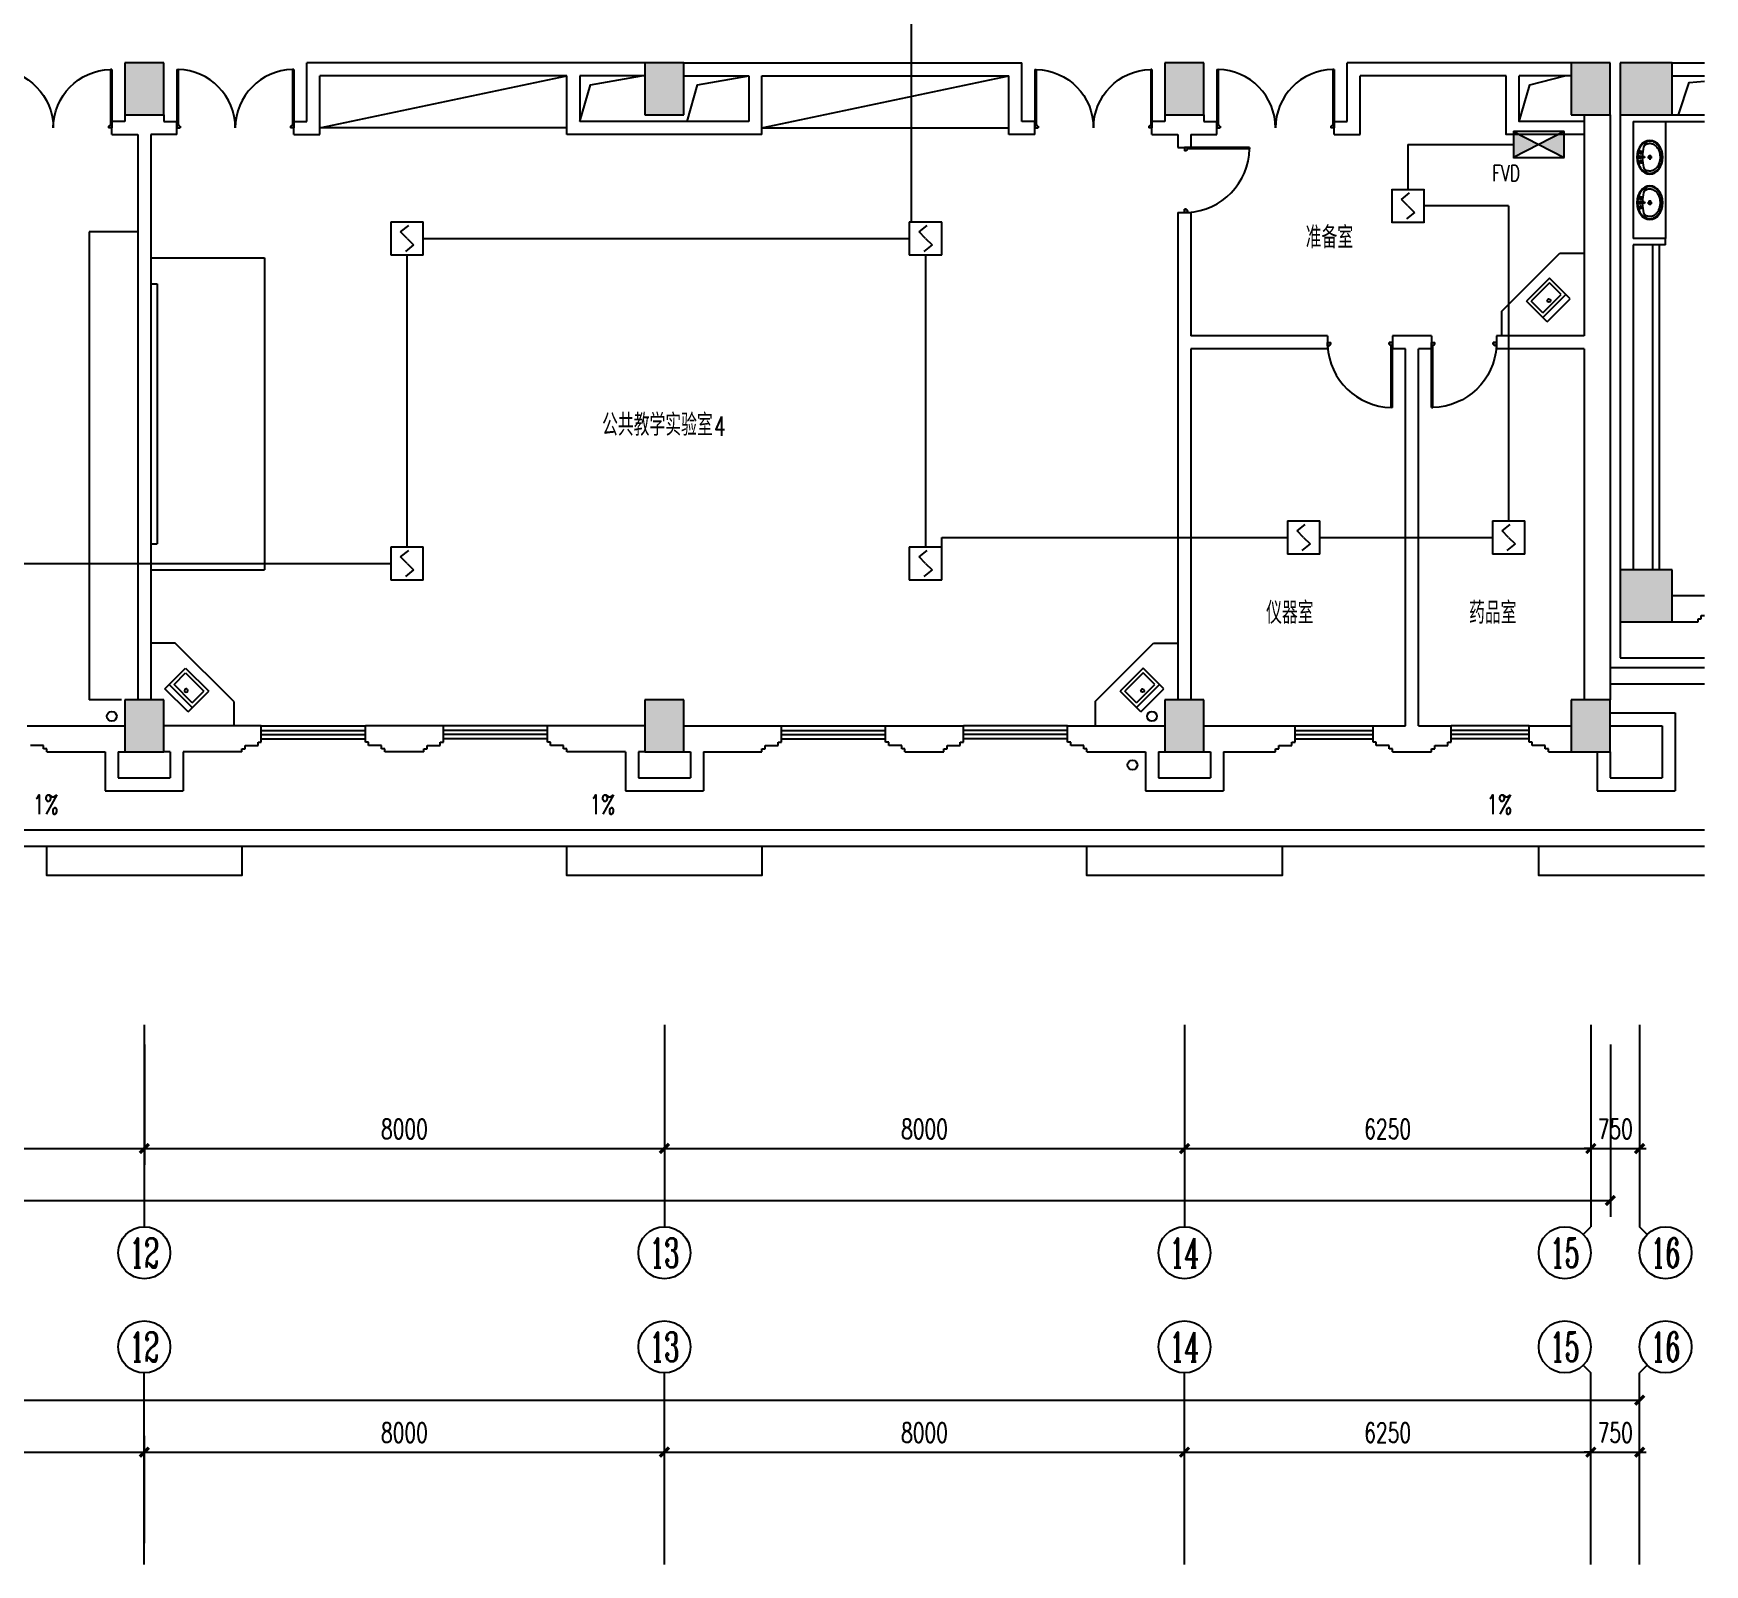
# Model space of a CAD drawing. Extents: x 190999 to 918899, y -200814 to 215286.
# Drawn here: x 259106 to 284812, y -57534 to -33978 of the extents above; entities that cross this region are included whole.
import ezdxf
from ezdxf.enums import TextEntityAlignment as Align

# ---------------------------------------------------------------- set-up
doc = ezdxf.new("R2010")
doc.units = 0
doc.header["$LTSCALE"] = 1000
doc.header["$MEASUREMENT"] = 0
doc.layers.get('Defpoints').update_dxf_attribs({"color": 1})
for name, color, linetype in [('00-EQUIP', 3, 'Continuous'), ('00-WIRE-4', 6, 'Continuous'), ('A-卫生间', 250, 'Continuous'), ('A-墙线', 2, 'Continuous'), ('A-外包装修', 250, 'Continuous'), ('A-外窗', 145, 'Continuous'), ('A-家具', 250, 'Continuous'), ('A-门', 167, 'Continuous'), ('AXIS', 3, 'Continuous'), ('AXIS_TEXT', 7, 'Continuous'), ('COLUMN', 2, 'Continuous'), ('PUB_HATCH', 250, 'Continuous'), ('PUB_TEXT', 7, 'Continuous'), ('屋面排水', 4, 'Continuous'), ('房间名称', 7, 'Continuous'), ('暖通-风-说明', 3, 'Continuous'), ('洞口线', 165, 'Continuous'), ('雨水管', 151, 'Continuous'), ('雨水管口', 6, 'Continuous')]:
    doc.layers.add(name, color=color, linetype=linetype)
doc.styles.add('_TCH_AXIS', font='COMPLEX', dxfattribs={"bigfont": 'GBCBIG'})
doc.styles.add('_TCH_DIM', font='SIMPLEX', dxfattribs={"bigfont": 'GBCBIG'})
doc.styles.add('COMPLEX', font='COMPLEX')
doc.styles.add('DIM_FONT', font='SIMPLEX', dxfattribs={"width": 0.7, "bigfont": 'GBCBIG'})
doc.styles.add('HZ-ZGBZ', font='romanc.shx', dxfattribs={"width": 0.65})
doc.styles.get("Standard").update_dxf_attribs({"font": 'simhei.ttf'})
doc.styles.add('zz-1', font='arial.ttf', dxfattribs={"width": 0.8})
doc.dimstyles.new('DIMN', dxfattribs={"dimtxt": 300, "dimasz": 100, "dimexe": 250, "dimexo": 300, "dimgap": 150, "dimtad": 1, "dimdec": 0, "dimzin": 0, "dimdsep": 46, "dimtxsty": 'DIM_FONT', "dimblk": 'ARCHTICK', "dimcen": 0.09, "dimclrt": 7, "dimazin": 2, "dimtfac": 1, "dimtdec": 0, "dimtix": 1, "dimtmove": 2, "dimatfit": 3, "dimfxl": 0, "dimtolj": 1, "dimtzin": 0, "dimarcsym": 0})

# ---------------------------------------------------------------- blocks, each defined once
blk = doc.blocks.new('m1800')
at = {"layer": 'A-墙线'}
for p, q in [((-900, -100), (-900, 100)), ((900, -100), (900, 100))]:
    blk.add_line(p, q, dxfattribs=at)
at = {"layer": 'A-门'}
for p, q in [((-900, 900), (-900, 0)), ((-900, 900), (-880, 900)), ((-880, 900), (-880, 50)), ((880, 900), (880, 50)), ((900, 900), (880, 900)), ((900, 900), (900, 0)), ((-900, 50), (-870, 50)), ((-900, 0), (-850, 0)), ((-870, 50), (-870, 30)), ((-870, 30), (-850, 30)), ((-850, 30), (-850, 0)), ((850, 30), (850, 0)), ((870, 30), (850, 30)), ((900, 0), (850, 0)), ((870, 50), (870, 30)), ((900, 50), (870, 50))]:
    blk.add_line(p, q, dxfattribs=at)
for centre, start, end in [((-900, 0), 0, 88.7267), ((900, 0), 91.2733, 180)]:
    blk.add_arc(centre, 900, start, end, dxfattribs=at)
blk = doc.blocks.new('m1000')
at = {"layer": 'A-墙线'}
for p, q in [((0, 0), (0, 200)), ((1000, 0), (1000, 200))]:
    blk.add_line(p, q, dxfattribs=at)
at = {"layer": 'A-门'}
for p, q in [((0, 1100), (0, 100)), ((0, 1100), (20, 1100)), ((20, 1100), (20, 150)), ((0, 150), (30, 150)), ((0, 100), (50, 100)), ((30, 150), (30, 130)), ((30, 130), (50, 130)), ((50, 130), (50, 100)), ((950, 130), (950, 100)), ((970, 130), (950, 130)), ((1000, 100), (950, 100)), ((970, 150), (970, 130)), ((1000, 150), (970, 150)), ((1000, 150), (1000, 100))]:
    blk.add_line(p, q, dxfattribs=at)
blk.add_arc((0, 100), 1000, 2.866, 88.854, dxfattribs=at)
blk = doc.blocks.new('手盆')
at = {"layer": 'A-卫生间'}
for p, q in [((113, 12), (46, 16)), ((160, 0), (235, 0)), ((198, -37), (198, 38)), ((113, -11), (46, -16))]:
    blk.add_line(p, q, dxfattribs=at)
for centre, major_axis, ratio, start_param, end_param in [((198, 0), (0, 259), 0.763797, 3.141593, 9.424778), ((194, 0), (0, 259), 0.413212, 0.351725, 1.519021), ((106, 0), (0, 13.9), 0.9, 3.760941, 5.663837), ((194, 0), (0, 259), 0.413212, 1.620217, 2.789865)]:
    blk.add_ellipse(centre, major_axis=major_axis, ratio=ratio, start_param=start_param, end_param=end_param, dxfattribs=at)
for centre, major_axis in [((46, 0), (0, 15.8)), ((56, 71), (0, 20.6)), ((56, 71), (0, 15.6)), ((198, 0), (0, 23.4)), ((56, -71), (0, 20.6)), ((56, -71), (0, 15.6))]:
    blk.add_ellipse(centre, major_axis=major_axis, ratio=0.9, dxfattribs=at)
for points, knots in [([(198, -249), (204, -249), (211, -249), (228, -246), (239, -243), (260, -236), (270, -231), (290, -218), (299, -211), (317, -194), (325, -185), (340, -164), (347, -153), (360, -129), (365, -116), (374, -90), (378, -76), (383, -48), (385, -34), (387, -5), (387, 9), (385, 38), (383, 52), (377, 80), (373, 94), (364, 120), (358, 133), (345, 156), (338, 167), (323, 187), (314, 197), (296, 213), (287, 220), (267, 232), (257, 237), (236, 244), (225, 247), (204, 249), (193, 249), (171, 247), (161, 245), (140, 237), (129, 232), (110, 221), (100, 213), (82, 197), (74, 188), (58, 168), (51, 157), (38, 133), (32, 121), (23, 95), (19, 81), (13, 53), (11, 39), (9, 10), (9, -4), (10, -33), (12, -47), (18, -75), (21, -89), (30, -115), (36, -128), (48, -152), (55, -163), (70, -184), (78, -193), (96, -210), (105, -218), (125, -230), (135, -235), (156, -243), (167, -246), (184, -249), (191, -249), (198, -249)], [0, 0, 0, 0, 0.105369, 0.105369, 0.278747, 0.278747, 0.452125, 0.452125, 0.625504, 0.625504, 0.798882, 0.798882, 0.97226, 0.97226, 1.145639, 1.145639, 1.319017, 1.319017, 1.492395, 1.492395, 1.665774, 1.665774, 1.839152, 1.839152, 2.01253, 2.01253, 2.185909, 2.185909, 2.359287, 2.359287, 2.532665, 2.532665, 2.706044, 2.706044, 2.879422, 2.879422, 3.0528, 3.0528, 3.226179, 3.226179, 3.399557, 3.399557, 3.572935, 3.572935, 3.746313, 3.746313, 3.919692, 3.919692, 4.09307, 4.09307, 4.266448, 4.266448, 4.439827, 4.439827, 4.613205, 4.613205, 4.786583, 4.786583, 4.959962, 4.959962, 5.13334, 5.13334, 5.306718, 5.306718, 5.480097, 5.480097, 5.653475, 5.653475, 5.826853, 5.826853, 6.000232, 6.000232, 6.17361, 6.17361, 6.283185, 6.283185, 6.283185, 6.283185]), ([(119, -185), (121, -187), (123, -188), (130, -193), (135, -196), (146, -202), (152, -205), (163, -209), (169, -210), (180, -213), (186, -214), (194, -214), (196, -214), (198, -214), (204, -214), (209, -214), (222, -212), (229, -210), (241, -206), (245, -204), (254, -200), (259, -197), (269, -191), (275, -187), (286, -178), (291, -173), (300, -162), (304, -158), (314, -145), (319, -137), (327, -123), (329, -118), (334, -107), (336, -101), (341, -89), (343, -83), (346, -71), (348, -64), (351, -49), (352, -40), (354, -22), (355, -13), (355, 5), (355, 14), (354, 32), (352, 41), (349, 58), (348, 66), (343, 81), (341, 89), (335, 104), (332, 111), (326, 125), (322, 132), (314, 144), (310, 150), (301, 162), (296, 167), (287, 177), (281, 181), (272, 189), (267, 192), (256, 199), (250, 202), (238, 207), (233, 209), (223, 211), (217, 212), (205, 214), (198, 214), (186, 213), (181, 213), (171, 211), (166, 210), (151, 205), (141, 200), (128, 191), (123, 188), (119, 185)], [5.740897, 5.740897, 5.740897, 5.740897, 5.780874, 5.780874, 5.896829, 5.896829, 6.012784, 6.012784, 6.128739, 6.128739, 6.240697, 6.240697, 6.283185, 6.283185, 6.283185, 6.399826, 6.399826, 6.5409, 6.5409, 6.634, 6.634, 6.7271, 6.7271, 6.852188, 6.852188, 6.977276, 6.977276, 7.077377, 7.077377, 7.229977, 7.229977, 7.317389, 7.317389, 7.404801, 7.404801, 7.497094, 7.497094, 7.589386, 7.589386, 7.712334, 7.712334, 7.835281, 7.835281, 7.958228, 7.958228, 8.081175, 8.081175, 8.194983, 8.194983, 8.30879, 8.30879, 8.422598, 8.422598, 8.537599, 8.537599, 8.6526, 8.6526, 8.767602, 8.767602, 8.884432, 8.884432, 8.982435, 8.982435, 9.119467, 9.119467, 9.224191, 9.224191, 9.328914, 9.328914, 9.470087, 9.470087, 9.571187, 9.571187, 9.672288, 9.672288, 9.874489, 9.874489, 9.967059, 9.967059, 9.967059, 9.967059])]:
    blk.add_open_spline(points, degree=3, knots=knots, dxfattribs=at)
blk.add_point((46, 0), dxfattribs=at)
blk = doc.blocks.new('_ArchTick')
at = {"const_width": 0.5}
blk.add_lwpolyline([(-0.7, -0.7), (0.7, 0.7)], dxfattribs=at)
blk = doc.blocks.new('*D1308')
at = {"layer": 'AXIS', "color": 0, "lineweight": -2}
for p, q in [((252812, -57204), (252812, -55554)), ((260812, -57204), (260812, -55554)), ((252812, -55804), (260812, -55804))]:
    blk.add_line(p, q, dxfattribs=at)
at = {"layer": 'Defpoints', "color": 0}
for p in [(260812, -55804), (252812, -57504), (260812, -57504)]:
    blk.add_point(p, dxfattribs=at)
at = {"layer": 'AXIS', "color": 0, "lineweight": -2, "xscale": 100, "yscale": 100, "zscale": 100, "rotation": 180}
blk.add_blockref('_ArchTick', (252812, -55804), dxfattribs=at)
at = {"layer": 'AXIS', "color": 0, "lineweight": -2, "xscale": 100, "yscale": 100, "zscale": 100}
blk.add_blockref('_ArchTick', (260812, -55804), dxfattribs=at)
at = {"layer": 'AXIS', "color": 7, "insert": (256812, -55504), "char_height": 300, "attachment_point": 5, "style": 'DIM_FONT'}
blk.add_mtext('\\A1;8000', dxfattribs=at)
blk = doc.blocks.new('*D1309')
at = {"layer": 'AXIS', "color": 0, "lineweight": -2}
for p, q in [((260812, -57204), (260812, -55554)), ((268812, -57204), (268812, -55554)), ((260812, -55804), (268812, -55804))]:
    blk.add_line(p, q, dxfattribs=at)
at = {"layer": 'Defpoints', "color": 0}
for p in [(268812, -55804), (260812, -57504), (268812, -57504)]:
    blk.add_point(p, dxfattribs=at)
at = {"layer": 'AXIS', "color": 0, "lineweight": -2, "xscale": 100, "yscale": 100, "zscale": 100, "rotation": 180}
blk.add_blockref('_ArchTick', (260812, -55804), dxfattribs=at)
at = {"layer": 'AXIS', "color": 0, "lineweight": -2, "xscale": 100, "yscale": 100, "zscale": 100}
blk.add_blockref('_ArchTick', (268812, -55804), dxfattribs=at)
at = {"layer": 'AXIS', "color": 7, "insert": (264812, -55504), "char_height": 300, "attachment_point": 5, "style": 'DIM_FONT'}
blk.add_mtext('\\A1;8000', dxfattribs=at)
blk = doc.blocks.new('*D1310')
at = {"layer": 'AXIS', "color": 0, "lineweight": -2}
for p, q in [((268812, -57204), (268812, -55554)), ((276812, -57204), (276812, -55554)), ((268812, -55804), (276812, -55804))]:
    blk.add_line(p, q, dxfattribs=at)
at = {"layer": 'Defpoints', "color": 0}
for p in [(276812, -55804), (268812, -57504), (276812, -57504)]:
    blk.add_point(p, dxfattribs=at)
at = {"layer": 'AXIS', "color": 0, "lineweight": -2, "xscale": 100, "yscale": 100, "zscale": 100, "rotation": 180}
blk.add_blockref('_ArchTick', (268812, -55804), dxfattribs=at)
at = {"layer": 'AXIS', "color": 0, "lineweight": -2, "xscale": 100, "yscale": 100, "zscale": 100}
blk.add_blockref('_ArchTick', (276812, -55804), dxfattribs=at)
at = {"layer": 'AXIS', "color": 7, "insert": (272812, -55504), "char_height": 300, "attachment_point": 5, "style": 'DIM_FONT'}
blk.add_mtext('\\A1;8000', dxfattribs=at)
blk = doc.blocks.new('*D1311')
at = {"layer": 'AXIS', "color": 0, "lineweight": -2}
for p, q in [((276812, -57204), (276812, -55554)), ((283062, -57204), (283062, -55554)), ((276812, -55804), (283062, -55804))]:
    blk.add_line(p, q, dxfattribs=at)
at = {"layer": 'Defpoints', "color": 0}
for p in [(283062, -55804), (276812, -57504), (283062, -57504)]:
    blk.add_point(p, dxfattribs=at)
at = {"layer": 'AXIS', "color": 0, "lineweight": -2, "xscale": 100, "yscale": 100, "zscale": 100, "rotation": 180}
blk.add_blockref('_ArchTick', (276812, -55804), dxfattribs=at)
at = {"layer": 'AXIS', "color": 0, "lineweight": -2, "xscale": 100, "yscale": 100, "zscale": 100}
blk.add_blockref('_ArchTick', (283062, -55804), dxfattribs=at)
at = {"layer": 'AXIS', "color": 7, "insert": (279937, -55504), "char_height": 300, "attachment_point": 5, "style": 'DIM_FONT'}
blk.add_mtext('\\A1;6250', dxfattribs=at)
blk = doc.blocks.new('*D1312')
at = {"layer": 'AXIS', "color": 0, "lineweight": -2}
for p, q in [((283062, -57204), (283062, -55554)), ((283812, -57204), (283812, -55554)), ((283062, -55804), (282962, -55804)), ((283062, -55804), (283812, -55804)), ((283812, -55804), (283912, -55804))]:
    blk.add_line(p, q, dxfattribs=at)
at = {"layer": 'Defpoints', "color": 0}
for p in [(283812, -55804), (283062, -57504), (283812, -57504)]:
    blk.add_point(p, dxfattribs=at)
at = {"layer": 'AXIS', "color": 0, "lineweight": -2, "xscale": 100, "yscale": 100, "zscale": 100}
blk.add_blockref('_ArchTick', (283062, -55804), dxfattribs=at)
at = {"layer": 'AXIS', "color": 0, "lineweight": -2, "xscale": 100, "yscale": 100, "zscale": 100, "rotation": 180}
blk.add_blockref('_ArchTick', (283812, -55804), dxfattribs=at)
at = {"layer": 'AXIS', "color": 7, "insert": (283437, -55504), "char_height": 300, "attachment_point": 5, "style": 'DIM_FONT'}
blk.add_mtext('\\A1;750', dxfattribs=at)
blk = doc.blocks.new('*D1313')
at = {"layer": 'AXIS', "color": 0, "lineweight": -2}
for p, q in [((210512, -57204), (210512, -54754)), ((210512, -55004), (283812, -55004)), ((283812, -57204), (283812, -54754))]:
    blk.add_line(p, q, dxfattribs=at)
at = {"layer": 'Defpoints', "color": 0}
for p in [(283812, -55004), (210512, -57504), (283812, -57504)]:
    blk.add_point(p, dxfattribs=at)
at = {"layer": 'AXIS', "color": 0, "lineweight": -2, "xscale": 100, "yscale": 100, "zscale": 100, "rotation": 180}
blk.add_blockref('_ArchTick', (210512, -55004), dxfattribs=at)
at = {"layer": 'AXIS', "color": 0, "lineweight": -2, "xscale": 100, "yscale": 100, "zscale": 100}
blk.add_blockref('_ArchTick', (283812, -55004), dxfattribs=at)
at = {"layer": 'AXIS', "color": 7, "insert": (247162, -54704), "char_height": 300, "attachment_point": 5, "style": 'DIM_FONT'}
blk.add_mtext('\\A1;73300', dxfattribs=at)
blk = doc.blocks.new('*D1344')
at = {"layer": 'AXIS', "color": 0, "lineweight": -2}
for p, q in [((252812, -49533), (252812, -51383)), ((260812, -49533), (260812, -51383)), ((252812, -51133), (260812, -51133))]:
    blk.add_line(p, q, dxfattribs=at)
at = {"layer": 'Defpoints', "color": 0}
for p in [(252812, -49233), (260812, -49233), (260812, -51133)]:
    blk.add_point(p, dxfattribs=at)
at = {"layer": 'AXIS', "color": 0, "lineweight": -2, "xscale": 100, "yscale": 100, "zscale": 100, "rotation": 180}
blk.add_blockref('_ArchTick', (252812, -51133), dxfattribs=at)
at = {"layer": 'AXIS', "color": 0, "lineweight": -2, "xscale": 100, "yscale": 100, "zscale": 100}
blk.add_blockref('_ArchTick', (260812, -51133), dxfattribs=at)
at = {"layer": 'AXIS', "color": 7, "insert": (256812, -50833), "char_height": 300, "attachment_point": 5, "style": 'DIM_FONT'}
blk.add_mtext('\\A1;8000', dxfattribs=at)
blk = doc.blocks.new('*D1345')
at = {"layer": 'AXIS', "color": 0, "lineweight": -2}
for p, q in [((260812, -49533), (260812, -51383)), ((268812, -49533), (268812, -51383)), ((260812, -51133), (268812, -51133))]:
    blk.add_line(p, q, dxfattribs=at)
at = {"layer": 'Defpoints', "color": 0}
for p in [(260812, -49233), (268812, -49233), (268812, -51133)]:
    blk.add_point(p, dxfattribs=at)
at = {"layer": 'AXIS', "color": 0, "lineweight": -2, "xscale": 100, "yscale": 100, "zscale": 100, "rotation": 180}
blk.add_blockref('_ArchTick', (260812, -51133), dxfattribs=at)
at = {"layer": 'AXIS', "color": 0, "lineweight": -2, "xscale": 100, "yscale": 100, "zscale": 100}
blk.add_blockref('_ArchTick', (268812, -51133), dxfattribs=at)
at = {"layer": 'AXIS', "color": 7, "insert": (264812, -50833), "char_height": 300, "attachment_point": 5, "style": 'DIM_FONT'}
blk.add_mtext('\\A1;8000', dxfattribs=at)
blk = doc.blocks.new('*D1346')
at = {"layer": 'AXIS', "color": 0, "lineweight": -2}
for p, q in [((268812, -49533), (268812, -51383)), ((276812, -49533), (276812, -51383)), ((268812, -51133), (276812, -51133))]:
    blk.add_line(p, q, dxfattribs=at)
at = {"layer": 'Defpoints', "color": 0}
for p in [(268812, -49233), (276812, -49233), (276812, -51133)]:
    blk.add_point(p, dxfattribs=at)
at = {"layer": 'AXIS', "color": 0, "lineweight": -2, "xscale": 100, "yscale": 100, "zscale": 100, "rotation": 180}
blk.add_blockref('_ArchTick', (268812, -51133), dxfattribs=at)
at = {"layer": 'AXIS', "color": 0, "lineweight": -2, "xscale": 100, "yscale": 100, "zscale": 100}
blk.add_blockref('_ArchTick', (276812, -51133), dxfattribs=at)
at = {"layer": 'AXIS', "color": 7, "insert": (272812, -50833), "char_height": 300, "attachment_point": 5, "style": 'DIM_FONT'}
blk.add_mtext('\\A1;8000', dxfattribs=at)
blk = doc.blocks.new('*D1347')
at = {"layer": 'AXIS', "color": 0, "lineweight": -2}
for p, q in [((276812, -49533), (276812, -51383)), ((283062, -49533), (283062, -51383)), ((276812, -51133), (283062, -51133))]:
    blk.add_line(p, q, dxfattribs=at)
at = {"layer": 'Defpoints', "color": 0}
for p in [(276812, -49233), (283062, -49233), (283062, -51133)]:
    blk.add_point(p, dxfattribs=at)
at = {"layer": 'AXIS', "color": 0, "lineweight": -2, "xscale": 100, "yscale": 100, "zscale": 100, "rotation": 180}
blk.add_blockref('_ArchTick', (276812, -51133), dxfattribs=at)
at = {"layer": 'AXIS', "color": 0, "lineweight": -2, "xscale": 100, "yscale": 100, "zscale": 100}
blk.add_blockref('_ArchTick', (283062, -51133), dxfattribs=at)
at = {"layer": 'AXIS', "color": 7, "insert": (279937, -50833), "char_height": 300, "attachment_point": 5, "style": 'DIM_FONT'}
blk.add_mtext('\\A1;6250', dxfattribs=at)
blk = doc.blocks.new('*D1348')
at = {"layer": 'AXIS', "color": 0, "lineweight": -2}
for p, q in [((283062, -49533), (283062, -51383)), ((283812, -49533), (283812, -51383)), ((283062, -51133), (282962, -51133)), ((283062, -51133), (283812, -51133)), ((283812, -51133), (283912, -51133))]:
    blk.add_line(p, q, dxfattribs=at)
at = {"layer": 'Defpoints', "color": 0}
for p in [(283062, -49233), (283812, -49233), (283812, -51133)]:
    blk.add_point(p, dxfattribs=at)
at = {"layer": 'AXIS', "color": 0, "lineweight": -2, "xscale": 100, "yscale": 100, "zscale": 100}
blk.add_blockref('_ArchTick', (283062, -51133), dxfattribs=at)
at = {"layer": 'AXIS', "color": 0, "lineweight": -2, "xscale": 100, "yscale": 100, "zscale": 100, "rotation": 180}
blk.add_blockref('_ArchTick', (283812, -51133), dxfattribs=at)
at = {"layer": 'AXIS', "color": 7, "insert": (283437, -50833), "char_height": 300, "attachment_point": 5, "style": 'DIM_FONT'}
blk.add_mtext('\\A1;750', dxfattribs=at)
blk = doc.blocks.new('*D1349')
at = {"layer": 'AXIS', "color": 0, "lineweight": -2}
for p, q in [((206112, -49533), (206112, -52183)), ((283362, -49533), (283362, -52183)), ((206112, -51933), (283362, -51933))]:
    blk.add_line(p, q, dxfattribs=at)
at = {"layer": 'Defpoints', "color": 0}
for p in [(206112, -49233), (283362, -49233), (283362, -51933)]:
    blk.add_point(p, dxfattribs=at)
at = {"layer": 'AXIS', "color": 0, "lineweight": -2, "xscale": 100, "yscale": 100, "zscale": 100, "rotation": 180}
blk.add_blockref('_ArchTick', (206112, -51933), dxfattribs=at)
at = {"layer": 'AXIS', "color": 0, "lineweight": -2, "xscale": 100, "yscale": 100, "zscale": 100}
blk.add_blockref('_ArchTick', (283362, -51933), dxfattribs=at)
at = {"layer": 'AXIS', "color": 7, "insert": (244737, -51633), "char_height": 300, "attachment_point": 5, "style": 'DIM_FONT'}
blk.add_mtext('\\A1;77250', dxfattribs=at)
blk = doc.blocks.new('_AXISO')
blk.add_circle((0, 0), 0.5)
at = {"layer": 'AXIS_TEXT', "style": 'COMPLEX', "width": 1.041667}
blk.add_attdef('A', text='', height=0.56, dxfattribs=at).set_placement((-0.25, -0.28), (0.25, -0.28), align=Align.FIT)
blk = doc.blocks.new('$plan$00001609')
at = {"linetype": 'Continuous'}
for p, q in [((0, -251), (0, 251)), ((0, 251), (450, 251)), ((93, -251), (93, 251)), ((146, -199), (146, 199)), ((146, 199), (397, 199)), ((397, 199), (397, -199)), ((450, 251), (450, -251)), ((0, -251), (450, -251)), ((146, -199), (397, -199))]:
    blk.add_line(p, q, dxfattribs=at)
blk.add_line((238, 2), (238, 0))
blk.add_arc((212, 0), 26, 4.716, 0, dxfattribs=at)
at = {"style": 'zz-1'}
for tag in ['YSIZE', 'XSIZE']:
    blk.add_attdef(tag, (0, 0), '', height=0.5, dxfattribs=at)
blk = doc.blocks.new('_LINKPT1')
at = {"color": 0}
blk.add_line((0, 0), (0, 0), dxfattribs=at)
blk = doc.blocks.new('3S1KCGW2')
for p, q in [((0.5, 0.5), (-0.5, 0.5)), ((-0.5, 0.5), (-0.5, -0.5)), ((-0.2, 0.2), (0.05, 0.4)), ((0, 0), (-0.2, 0.2)), ((0, 0), (0.2, -0.2)), ((0.5, -0.5), (0.5, 0.5)), ((-0.5, -0.5), (0.5, -0.5)), ((0.2, -0.2), (-0.05, -0.4))]:
    blk.add_line(p, q)
at = {"const_width": 0.04, "flags": 128}
blk.add_lwpolyline([(-0.5, -0.5), (-0.5, 0.5), (0.5, 0.5), (0.5, -0.5)], close=True, dxfattribs=at)
at = {"xscale": 0.002, "yscale": 0.002, "zscale": 0.002}
for p in [(-0.5, 0), (0, 0.5), (0.5, 0), (0, -0.5)]:
    blk.add_blockref('_LINKPT1', p, dxfattribs=at)
at = {"flags": 9}
blk.add_attdef('A', (0, 0), '', height=0.00002, dxfattribs=at)
blk = doc.blocks.new('6H2KALM6')
for p, q in [((-0.78, 0.4), (0.78, -0.4)), ((0.78, 0.4), (-0.78, -0.4)), ((0.78, 0.4), (-0.78, 0.4)), ((-0.78, 0.4), (-0.78, -0.4)), ((0.78, -0.4), (0.78, 0.4)), ((-0.78, -0.4), (0.78, -0.4))]:
    blk.add_line(p, q)
at = {"const_width": 0.04}
blk.add_lwpolyline([(-0.78, 0.4), (-0.78, -0.4), (0.78, -0.4), (0.78, 0.4)], close=True, dxfattribs=at)
for points in [[(-0.78, 0.4), (0, 0), (-0.78, -0.4)], [(0.78, 0.4), (0, 0), (0.78, -0.4)]]:
    blk.add_solid(points)
at = {"xscale": 0.002, "yscale": 0.002, "zscale": 0.002}
for p in [(-0.78, 0), (0, 0.4), (0.78, 0), (0, -0.4)]:
    blk.add_blockref('_LINKPT1', p, dxfattribs=at)
at = {"flags": 9}
blk.add_attdef('A', (0, 0), '', height=0.00002, dxfattribs=at)

msp = doc.modelspace()

# ---------------------------------------------------------------- hatches: boundary and pattern name
at = {"layer": 'PUB_HATCH'}
for points in [[(261111.6, -34432.6), (260511.6, -34432.6), (260511.6, -35232.6), (261111.6, -35232.6)], [(269111.6, -34432.6), (268511.6, -34432.6), (268511.6, -35232.6), (269111.6, -35232.6)], [(277111.6, -34432.6), (276511.6, -34432.6), (276511.6, -35232.6), (277111.6, -35232.6)], [(283361.6, -34432.6), (282761.6, -34432.6), (282761.6, -35232.6), (283361.6, -35232.6)], [(284311.6, -34432.6), (283511.6, -34432.6), (283511.6, -35232.6), (284311.6, -35232.6)], [(284311.6, -42232.6), (283511.6, -42232.6), (283511.6, -43032.6), (284311.6, -43032.6)], [(261111.6, -44232.6), (260511.6, -44232.6), (260511.6, -45032.6), (261111.6, -45032.6)], [(269111.6, -44232.6), (268511.6, -44232.6), (268511.6, -45032.6), (269111.6, -45032.6)], [(277111.6, -44232.6), (276511.6, -44232.6), (276511.6, -45032.6), (277111.6, -45032.6)], [(283361.6, -44232.6), (282761.6, -44232.6), (282761.6, -45032.6), (283361.6, -45032.6)]]:
    msp.add_hatch(color=256, dxfattribs=at).paths.add_polyline_path(points)

# ---------------------------------------------------------------- linework, layer by layer
at = {"layer": '00-WIRE-4'}
for p, q in [((272611.6, -36882.6), (272611.6, -32982.6)), ((280249.1, -35688.5), (280249.1, -36382.6)), ((280249.1, -35688.5), (281871.6, -35688.5)), ((281797.2, -36632.6), (280499.1, -36632.6)), ((281797.2, -36632.6), (281797.2, -41482.6)), ((265103.5, -37132.6), (272578.3, -37132.6)), ((264853.5, -41882.6), (264853.5, -37382.6)), ((272828.3, -37382.6), (272828.3, -41882.6)), ((273078.3, -41732.6), (278393.9, -41732.6)), ((273078.3, -41882.6), (273078.3, -41732.6)), ((278893.9, -41732.6), (281547.2, -41732.6)), ((257066.5, -42132.6), (264603.5, -42132.6))]:
    msp.add_line(p, q, dxfattribs=at)
at = {"layer": 'A-卫生间'}
for p, q in [((284211.6, -35332.6), (284211.6, -37132.6)), ((284011.6, -37232.6), (284011.6, -42232.6)), ((284111.6, -37232.6), (284111.6, -42232.6))]:
    msp.add_line(p, q, dxfattribs=at)
at = {"layer": 'A-墙线'}
for p, q in [((268511.6, -34432.6), (263311.6, -34432.6)), ((263311.6, -35332.6), (263311.6, -34432.6)), ((269111.6, -34432.6), (274311.6, -34432.6)), ((274311.6, -35332.6), (274311.6, -34432.6)), ((282761.6, -34432.6), (279311.6, -34432.6)), ((279311.6, -35332.6), (279311.6, -34432.6)), ((284311.6, -34432.6), (284811.6, -34432.6)), ((267311.6, -34632.6), (263511.6, -34632.6)), ((263511.6, -35532.6), (263511.6, -34632.6)), ((267311.6, -35532.6), (267311.6, -34632.6)), ((268511.6, -34632.6), (267511.6, -34632.6)), ((267511.6, -34632.6), (267511.6, -35332.6)), ((269111.6, -34632.6), (270111.6, -34632.6)), ((270111.6, -34632.6), (270111.6, -35332.6)), ((270311.6, -34632.6), (274111.6, -34632.6)), ((270311.6, -35532.6), (270311.6, -34632.6)), ((274111.6, -35532.6), (274111.6, -34632.6)), ((281761.6, -34632.6), (279511.6, -34632.6)), ((279511.6, -35532.6), (279511.6, -34632.6)), ((282761.6, -34632.6), (281961.6, -34632.6)), ((284311.6, -34632.6), (284811.6, -34632.6)), ((260511.6, -35332.6), (260311.6, -35332.6)), ((260511.6, -35232.6), (260511.6, -35332.6)), ((261111.6, -35232.6), (261111.6, -35332.6)), ((261111.6, -35332.6), (261311.6, -35332.6)), ((263111.6, -35332.6), (263311.6, -35332.6)), ((270111.6, -35332.6), (267511.6, -35332.6)), ((274511.6, -35332.6), (274311.6, -35332.6)), ((276511.6, -35332.6), (276311.6, -35332.6)), ((276511.6, -35232.6), (276511.6, -35332.6)), ((277111.6, -35232.6), (277111.6, -35332.6)), ((277111.6, -35332.6), (277311.6, -35332.6)), ((279111.6, -35332.6), (279311.6, -35332.6)), ((282961.6, -35232.6), (282961.6, -38632.6)), ((283361.6, -35232.6), (283361.6, -44232.6)), ((283511.6, -35232.6), (283511.6, -42232.6)), ((283711.6, -35332.6), (284811.6, -35332.6)), ((283711.6, -35332.6), (283711.6, -37132.6)), ((284311.6, -35232.6), (284811.6, -35232.6)), ((260311.6, -35532.6), (260711.6, -35532.6)), ((260711.6, -35532.6), (260711.6, -44232.6)), ((260911.6, -35532.6), (260911.6, -44232.6)), ((261311.6, -35532.6), (260911.6, -35532.6)), ((263111.6, -35532.6), (263511.6, -35532.6)), ((270311.6, -35532.6), (267311.6, -35532.6)), ((274511.6, -35532.6), (274111.6, -35532.6)), ((276311.6, -35532.6), (276711.6, -35532.6)), ((276711.6, -35532.6), (276711.6, -35732.6)), ((276911.6, -35532.6), (276911.6, -35732.6)), ((276911.6, -35532.6), (277311.6, -35532.6)), ((279111.6, -35532.6), (279511.6, -35532.6)), ((276711.6, -36732.6), (276711.6, -44232.6)), ((276911.6, -36732.6), (276911.6, -38632.6)), ((284211.6, -37132.6), (283711.6, -37132.6)), ((283711.6, -37232.6), (283711.6, -42232.6)), ((284211.6, -37232.6), (283711.6, -37232.6)), ((284211.6, -37232.6), (284211.6, -37132.6)), ((279011.6, -38632.6), (276911.6, -38632.6)), ((280611.6, -38632.6), (280011.6, -38632.6)), ((282961.6, -38632.6), (281611.6, -38632.6)), ((276911.6, -38832.6), (276911.6, -44232.6)), ((279011.6, -38832.6), (276911.6, -38832.6)), ((280211.6, -38832.6), (280011.6, -38832.6)), ((280211.6, -44632.6), (280211.6, -38832.6)), ((280611.6, -38832.6), (280411.6, -38832.6)), ((280411.6, -44632.6), (280411.6, -38832.6)), ((282961.6, -38832.6), (281611.6, -38832.6)), ((282961.6, -38832.6), (282961.6, -44232.6)), ((284811.6, -42632.6), (284311.6, -42632.6)), ((284311.6, -43032.6), (284711.6, -43032.6)), ((284711.6, -43032.6), (284711.6, -42982.6)), ((284711.6, -42982.6), (284761.6, -42982.6)), ((284761.6, -42982.6), (284761.6, -42932.6)), ((284761.6, -42932.6), (284811.6, -42932.6)), ((283361.6, -44432.6), (284361.6, -44432.6)), ((284361.6, -44432.6), (284361.6, -45632.6)), ((259011.6, -44632.6), (260511.6, -44632.6)), ((262611.6, -44632.6), (261111.6, -44632.6)), ((262611.6, -44882.6), (262611.6, -44632.6)), ((265411.6, -44632.6), (264211.6, -44632.6)), ((264211.6, -44882.6), (264211.6, -44632.6)), ((265411.6, -44882.6), (265411.6, -44632.6)), ((268511.6, -44632.6), (267011.6, -44632.6)), ((267011.6, -44882.6), (267011.6, -44632.6)), ((269111.6, -44632.6), (270611.6, -44632.6)), ((270611.6, -44882.6), (270611.6, -44632.6)), ((272211.6, -44632.6), (273411.6, -44632.6)), ((272211.6, -44882.6), (272211.6, -44632.6)), ((273411.6, -44882.6), (273411.6, -44632.6)), ((275011.6, -44632.6), (276511.6, -44632.6)), ((275011.6, -44882.6), (275011.6, -44632.6)), ((277111.6, -44632.6), (278511.6, -44632.6)), ((278511.6, -44882.6), (278511.6, -44632.6)), ((279711.6, -44632.6), (280211.6, -44632.6)), ((279711.6, -44882.6), (279711.6, -44632.6)), ((280411.6, -44632.6), (280911.6, -44632.6)), ((280911.6, -44882.6), (280911.6, -44632.6)), ((282111.6, -44632.6), (282761.6, -44632.6)), ((282111.6, -44882.6), (282111.6, -44632.6)), ((283361.6, -44632.6), (284161.6, -44632.6)), ((284161.6, -44632.6), (284161.6, -45432.6)), ((259261.6, -44932.6), (259061.6, -44932.6)), ((259261.6, -44982.6), (259261.6, -44932.6)), ((259311.6, -44982.6), (259261.6, -44982.6)), ((259311.6, -45032.6), (259311.6, -44982.6)), ((262311.6, -45032.6), (262311.6, -44982.6)), ((262311.6, -44982.6), (262361.6, -44982.6)), ((262361.6, -44982.6), (262361.6, -44932.6)), ((262361.6, -44932.6), (262561.6, -44932.6)), ((262561.6, -44882.6), (262611.6, -44882.6)), ((262561.6, -44932.6), (262561.6, -44882.6)), ((264261.6, -44882.6), (264211.6, -44882.6)), ((264261.6, -44932.6), (264261.6, -44882.6)), ((264461.6, -44932.6), (264261.6, -44932.6)), ((264461.6, -44982.6), (264461.6, -44932.6)), ((264511.6, -44982.6), (264461.6, -44982.6)), ((264511.6, -45032.6), (264511.6, -44982.6)), ((265111.6, -45032.6), (265111.6, -44982.6)), ((265111.6, -44982.6), (265161.6, -44982.6)), ((265161.6, -44982.6), (265161.6, -44932.6)), ((265161.6, -44932.6), (265361.6, -44932.6)), ((265361.6, -44882.6), (265411.6, -44882.6)), ((265361.6, -44932.6), (265361.6, -44882.6)), ((267061.6, -44882.6), (267011.6, -44882.6)), ((267061.6, -44932.6), (267061.6, -44882.6)), ((267261.6, -44932.6), (267061.6, -44932.6)), ((267261.6, -44982.6), (267261.6, -44932.6)), ((267311.6, -44982.6), (267261.6, -44982.6)), ((267311.6, -45032.6), (267311.6, -44982.6)), ((270311.6, -45032.6), (270311.6, -44982.6)), ((270311.6, -44982.6), (270361.6, -44982.6)), ((270361.6, -44982.6), (270361.6, -44932.6)), ((270361.6, -44932.6), (270561.6, -44932.6)), ((270561.6, -44882.6), (270611.6, -44882.6)), ((270561.6, -44932.6), (270561.6, -44882.6)), ((272261.6, -44882.6), (272211.6, -44882.6)), ((272261.6, -44932.6), (272261.6, -44882.6)), ((272461.6, -44932.6), (272261.6, -44932.6)), ((272461.6, -44982.6), (272461.6, -44932.6)), ((272511.6, -44982.6), (272461.6, -44982.6)), ((272511.6, -45032.6), (272511.6, -44982.6)), ((273111.6, -45032.6), (273111.6, -44982.6)), ((273111.6, -44982.6), (273161.6, -44982.6)), ((273161.6, -44982.6), (273161.6, -44932.6)), ((273161.6, -44932.6), (273361.6, -44932.6)), ((273361.6, -44882.6), (273411.6, -44882.6)), ((273361.6, -44932.6), (273361.6, -44882.6)), ((275061.6, -44882.6), (275011.6, -44882.6)), ((275061.6, -44932.6), (275061.6, -44882.6)), ((275261.6, -44932.6), (275061.6, -44932.6)), ((275261.6, -44982.6), (275261.6, -44932.6)), ((275311.6, -44982.6), (275261.6, -44982.6)), ((275311.6, -45032.6), (275311.6, -44982.6)), ((278211.6, -45032.6), (278211.6, -44982.6)), ((278211.6, -44982.6), (278261.6, -44982.6)), ((278261.6, -44982.6), (278261.6, -44932.6)), ((278261.6, -44932.6), (278461.6, -44932.6)), ((278461.6, -44882.6), (278511.6, -44882.6)), ((278461.6, -44932.6), (278461.6, -44882.6)), ((279761.6, -44882.6), (279711.6, -44882.6)), ((279761.6, -44932.6), (279761.6, -44882.6)), ((279961.6, -44932.6), (279761.6, -44932.6)), ((279961.6, -44982.6), (279961.6, -44932.6)), ((280011.6, -44982.6), (279961.6, -44982.6)), ((280011.6, -45032.6), (280011.6, -44982.6)), ((280611.6, -45032.6), (280611.6, -44982.6)), ((280611.6, -44982.6), (280661.6, -44982.6)), ((280661.6, -44982.6), (280661.6, -44932.6)), ((280661.6, -44932.6), (280861.6, -44932.6)), ((280861.6, -44882.6), (280911.6, -44882.6)), ((280861.6, -44932.6), (280861.6, -44882.6)), ((282161.6, -44882.6), (282111.6, -44882.6)), ((282161.6, -44932.6), (282161.6, -44882.6)), ((282361.6, -44932.6), (282161.6, -44932.6)), ((282361.6, -44982.6), (282361.6, -44932.6)), ((282411.6, -44982.6), (282361.6, -44982.6)), ((282411.6, -45032.6), (282411.6, -44982.6)), ((259311.6, -45032.6), (260211.6, -45032.6)), ((260211.6, -45032.6), (260211.6, -45632.6)), ((260411.6, -45032.6), (260511.6, -45032.6)), ((260411.6, -45032.6), (260411.6, -45432.6)), ((261211.6, -45032.6), (261111.6, -45032.6)), ((261211.6, -45032.6), (261211.6, -45432.6)), ((262311.6, -45032.6), (261411.6, -45032.6)), ((261411.6, -45032.6), (261411.6, -45632.6)), ((265111.6, -45032.6), (264511.6, -45032.6)), ((268211.6, -45032.6), (267311.6, -45032.6)), ((268211.6, -45032.6), (268211.6, -45632.6)), ((268511.6, -45032.6), (268411.6, -45032.6)), ((268411.6, -45032.6), (268411.6, -45432.6)), ((269111.6, -45032.6), (269211.6, -45032.6)), ((269211.6, -45032.6), (269211.6, -45432.6)), ((269411.6, -45032.6), (270311.6, -45032.6)), ((269411.6, -45032.6), (269411.6, -45632.6)), ((272511.6, -45032.6), (273111.6, -45032.6)), ((275311.6, -45032.6), (276211.6, -45032.6)), ((276211.6, -45032.6), (276211.6, -45632.6)), ((276411.6, -45032.6), (276511.6, -45032.6)), ((276411.6, -45032.6), (276411.6, -45432.6)), ((277111.6, -45032.6), (277211.6, -45032.6)), ((277211.6, -45032.6), (277211.6, -45432.6)), ((277411.6, -45032.6), (278211.6, -45032.6)), ((277411.6, -45032.6), (277411.6, -45632.6)), ((280011.6, -45032.6), (280611.6, -45032.6)), ((282411.6, -45032.6), (282761.6, -45032.6)), ((283161.6, -45032.6), (283161.6, -45632.6)), ((283361.6, -45032.6), (283361.6, -45432.6)), ((260411.6, -45432.6), (261211.6, -45432.6)), ((268411.6, -45432.6), (269211.6, -45432.6)), ((276411.6, -45432.6), (277211.6, -45432.6)), ((283361.6, -45432.6), (284161.6, -45432.6)), ((260211.6, -45632.6), (261411.6, -45632.6)), ((268211.6, -45632.6), (269411.6, -45632.6)), ((276211.6, -45632.6), (277411.6, -45632.6)), ((283161.6, -45632.6), (284361.6, -45632.6))]:
    msp.add_line(p, q, dxfattribs=at)
for points in [[(282961.6, -35532.6), (281761.6, -35532.6), (281761.6, -34632.6)], [(282661.6, -35332.6), (281961.6, -35332.6), (281961.6, -34632.6)], [(282961.6, -35332.6), (281961.6, -35332.6), (281961.6, -34632.6)]]:
    msp.add_lwpolyline(points, dxfattribs=at)
at = {"layer": 'A-外包装修'}
for p, q in [((283511.6, -43032.6), (283511.6, -43582.6)), ((283511.6, -43582.6), (284811.6, -43582.6)), ((283361.6, -43732.6), (284811.6, -43732.6)), ((283361.6, -43982.6), (284811.6, -43982.6)), ((218961.6, -46232.8), (284811.6, -46232.8)), ((218711.6, -46482.8), (284811.6, -46482.8))]:
    msp.add_line(p, q, dxfattribs=at)
for points in [[(262312, -46482.8), (262312, -46933), (259311.3, -46933), (259311.3, -46482.8)], [(270312, -46482.8), (270312, -46933), (267311.3, -46933), (267311.3, -46482.8)], [(278312, -46482.8), (278312, -46933), (275311.3, -46933), (275311.3, -46482.8)], [(284811.6, -46933), (282261.3, -46933), (282261.3, -46482.8)]]:
    msp.add_lwpolyline(points, dxfattribs=at)
at = {"layer": 'A-外窗'}
for p, q in [((262611.6, -44632.6), (264211.6, -44632.6)), ((262611.6, -44702.6), (264211.6, -44702.6)), ((267011.6, -44632.6), (265411.6, -44632.6)), ((267011.6, -44702.6), (265411.6, -44702.6)), ((270611.6, -44632.6), (272211.6, -44632.6)), ((270611.6, -44702.6), (272211.6, -44702.6)), ((275011.6, -44632.6), (273411.6, -44632.6)), ((275011.6, -44702.6), (273411.6, -44702.6)), ((278511.6, -44632.6), (279711.6, -44632.6)), ((278511.6, -44702.6), (279711.6, -44702.6)), ((282111.6, -44632.6), (280911.6, -44632.6)), ((282111.6, -44702.6), (280911.6, -44702.6)), ((262611.6, -44762.6), (264211.6, -44762.6)), ((262611.6, -44832.6), (264211.6, -44832.6)), ((267011.6, -44762.6), (265411.6, -44762.6)), ((267011.6, -44832.6), (265411.6, -44832.6)), ((270611.6, -44762.6), (272211.6, -44762.6)), ((270611.6, -44832.6), (272211.6, -44832.6)), ((275011.6, -44762.6), (273411.6, -44762.6)), ((275011.6, -44832.6), (273411.6, -44832.6)), ((278511.6, -44762.6), (279711.6, -44762.6)), ((278511.6, -44832.6), (279711.6, -44832.6)), ((282111.6, -44762.6), (280911.6, -44762.6)), ((282111.6, -44832.6), (280911.6, -44832.6))]:
    msp.add_line(p, q, dxfattribs=at)
at = {"layer": 'A-家具'}
for p, q in [((263511.6, -35432.6), (267311.6, -34632.6)), ((270311.6, -35432.6), (274111.6, -34632.6)), ((267311.6, -35432.6), (263511.6, -35432.6)), ((270311.6, -35432.6), (274111.6, -35432.6)), ((259961.6, -37032.6), (259961.6, -44232.6)), ((260711.6, -37032.6), (259961.6, -37032.6)), ((260911.6, -37432.6), (262661.6, -37432.6)), ((262661.6, -37432.6), (262661.6, -42232.6)), ((281686.6, -38257.6), (282586.6, -37357.6)), ((282586.6, -37357.6), (282961.6, -37357.6)), ((260911.6, -37832.6), (261011.6, -37832.6)), ((261011.6, -37832.6), (261011.6, -41832.6)), ((281686.6, -38257.6), (281686.6, -38632.6)), ((260911.6, -41832.6), (261011.6, -41832.6)), ((260911.6, -42232.6), (262661.6, -42232.6)), ((261286.6, -43357.6), (260911.6, -43357.6)), ((262186.6, -44257.6), (261286.6, -43357.6)), ((275436.6, -44257.6), (276336.6, -43357.6)), ((276336.6, -43357.6), (276711.6, -43357.6)), ((260461.6, -44232.6), (259961.6, -44232.6)), ((262186.6, -44257.6), (262186.6, -44632.6)), ((275436.6, -44257.6), (275436.6, -44632.6))]:
    msp.add_line(p, q, dxfattribs=at)
at = {"layer": 'AXIS'}
for p, q in [((260811.6, -49232.6), (260811.6, -52336.3)), ((268811.6, -49232.6), (268811.6, -52336.3)), ((276811.6, -49232.6), (276811.6, -52336.3)), ((283061.6, -49232.6), (283061.6, -52336.3)), ((283811.6, -49232.6), (283811.6, -52336.3)), ((282944.5, -52453.5), (283061.6, -52336.3)), ((283928.8, -52453.5), (283811.6, -52336.3)), ((282944.5, -54467.4), (283061.6, -54584.5)), ((283928.8, -54467.4), (283811.6, -54584.5)), ((260811.6, -57533.6), (260811.6, -54584.5)), ((268811.6, -57533.6), (268811.6, -54584.5)), ((276811.6, -57533.6), (276811.6, -54584.5)), ((283061.6, -57533.6), (283061.6, -54584.5)), ((283811.6, -57533.6), (283811.6, -54584.5))]:
    msp.add_line(p, q, dxfattribs=at)
at = {"layer": 'COLUMN'}
for p, q in [((261111.6, -34432.6), (260511.6, -34432.6)), ((260511.6, -34432.6), (260511.6, -35232.6)), ((261111.6, -35232.6), (261111.6, -34432.6)), ((269111.6, -34432.6), (268511.6, -34432.6)), ((268511.6, -34432.6), (268511.6, -35232.6)), ((269111.6, -35232.6), (269111.6, -34432.6)), ((277111.6, -34432.6), (276511.6, -34432.6)), ((276511.6, -34432.6), (276511.6, -35232.6)), ((277111.6, -35232.6), (277111.6, -34432.6)), ((283361.6, -34432.6), (282761.6, -34432.6)), ((282761.6, -34432.6), (282761.6, -35232.6)), ((283361.6, -35232.6), (283361.6, -34432.6)), ((284311.6, -34432.6), (283511.6, -34432.6)), ((283511.6, -34432.6), (283511.6, -35232.6)), ((284311.6, -35232.6), (284311.6, -34432.6)), ((260511.6, -35232.6), (261111.6, -35232.6)), ((268511.6, -35232.6), (269111.6, -35232.6)), ((276511.6, -35232.6), (277111.6, -35232.6)), ((282761.6, -35232.6), (283361.6, -35232.6)), ((283511.6, -35232.6), (284311.6, -35232.6)), ((284311.6, -42232.6), (283511.6, -42232.6)), ((283511.6, -42232.6), (283511.6, -43032.6)), ((284311.6, -43032.6), (284311.6, -42232.6)), ((283511.6, -43032.6), (284311.6, -43032.6)), ((261111.6, -44232.6), (260511.6, -44232.6)), ((260511.6, -44232.6), (260511.6, -45032.6)), ((261111.6, -45032.6), (261111.6, -44232.6)), ((269111.6, -44232.6), (268511.6, -44232.6)), ((268511.6, -44232.6), (268511.6, -45032.6)), ((269111.6, -45032.6), (269111.6, -44232.6)), ((277111.6, -44232.6), (276511.6, -44232.6)), ((276511.6, -44232.6), (276511.6, -45032.6)), ((277111.6, -45032.6), (277111.6, -44232.6)), ((283361.6, -44232.6), (282761.6, -44232.6)), ((282761.6, -44232.6), (282761.6, -45032.6)), ((283361.6, -45032.6), (283361.6, -44232.6)), ((260511.6, -45032.6), (261111.6, -45032.6)), ((268511.6, -45032.6), (269111.6, -45032.6)), ((276511.6, -45032.6), (277111.6, -45032.6)), ((282761.6, -45032.6), (283361.6, -45032.6))]:
    msp.add_line(p, q, dxfattribs=at)
at = {"layer": '屋面排水'}
for points in [[(268209.4, -45842.8, 0, 0, 0), (269601.8, -45842.8, 80, 0, 0), (269901.8, -45842.8, 0, 0, 0)], [(281246.9, -45842.8, 0, 0, 0), (279854.5, -45842.8, 80, 0, 0), (279554.5, -45842.8, 0, 0, 0)]]:
    msp.add_lwpolyline(points, format="xyseb", dxfattribs=at)
at = {"layer": '洞口线', "ltscale": 2}
for points in [[(267511.6, -35332.6), (267672.6, -34770.5), (268461.6, -34632.6)], [(269161.6, -35332.6), (269322.6, -34770.5), (270111.6, -34632.6)], [(281961.6, -35332.6), (282122.6, -34770.5), (282661.6, -34632.6)], [(284411.6, -35232.6), (284572.6, -34732.6), (284811.6, -34714.8)]]:
    msp.add_lwpolyline(points, dxfattribs=at)
at = {"layer": '雨水管'}
for centre in [(260311.6, -44482.6), (276311.6, -44482.6)]:
    msp.add_circle(centre, 75, dxfattribs=at)
at = {"layer": '雨水管口'}
msp.add_circle((276011.6, -45232.6), 75, dxfattribs=at)

# ---------------------------------------------------------------- block references
at = {"xscale": -1, "rotation": 180}
for p in [(283771.6, -35882.6), (283771.6, -36582.6)]:
    msp.add_blockref('手盆', p, dxfattribs=at)
at = {"layer": '00-EQUIP', "xscale": 500, "yscale": 500, "zscale": 500}
msp.add_blockref('6H2KALM6', (282261.6, -35688.5), dxfattribs=at)
at = {"layer": '00-EQUIP', "xscale": 500, "yscale": 500, "zscale": 500, "rotation": 180}
for p in [(280249.1, -36632.6), (264853.5, -37132.6), (272828.3, -37132.6), (278643.9, -41732.6), (281797.2, -41732.6), (264853.5, -42132.6), (272828.3, -42132.6)]:
    msp.add_blockref('3S1KCGW2', p, dxfattribs=at)
at = {"layer": 'A-家具', "yscale": -1, "rotation": 135}
for p in [(282567, -38238), (276317, -44238)]:
    msp.add_blockref('$plan$00001609', p, dxfattribs=at)
at = {"layer": 'A-家具', "rotation": 45.00000000000003}
msp.add_blockref('$plan$00001609', (261306.3, -44238), dxfattribs=at)
at = {"layer": 'A-门', "xscale": -1}
for p in [(259411.6, -35432.6), (275411.6, -35432.6)]:
    msp.add_blockref('m1800', p, dxfattribs=at)
at = {"layer": 'A-门'}
for p in [(262211.6, -35432.6), (278211.6, -35432.6)]:
    msp.add_blockref('m1800', p, dxfattribs=at)
for p, rotation in [((276711.6, -35732.6), 270), ((280011.6, -38632.6), 180)]:
    msp.add_blockref('m1000', p, dxfattribs=dict(at, rotation=rotation))
at = {"layer": 'A-门', "xscale": -1, "rotation": 180}
msp.add_blockref('m1000', (280611.6, -38632.6), dxfattribs=at)
at = {"layer": 'AXIS'}
ref = msp.add_blockref('_AXISO', (260811.6, -52736.3), dxfattribs=dict(at, xscale=800, yscale=800, zscale=800))
ref.add_attrib('A', '12', dxfattribs={"layer": 'AXIS_TEXT', "height": 452.55, "style": '_TCH_AXIS', "width": 0.724138}).set_placement((260585.4, -52962.6), (261037.9, -52962.6), align=Align.FIT)
ref = msp.add_blockref('_AXISO', (268811.6, -52736.3), dxfattribs=dict(at, xscale=800, yscale=800, zscale=800))
ref.add_attrib('A', '13', dxfattribs={"layer": 'AXIS_TEXT', "height": 452.55, "style": '_TCH_AXIS', "width": 0.724138}).set_placement((268585.4, -52962.6), (269037.9, -52962.6), align=Align.FIT)
ref = msp.add_blockref('_AXISO', (276811.6, -52736.3), dxfattribs=dict(at, xscale=800, yscale=800, zscale=800))
ref.add_attrib('A', '14', dxfattribs={"layer": 'AXIS_TEXT', "height": 452.55, "style": '_TCH_AXIS', "width": 0.677419}).set_placement((276585.4, -52962.6), (277037.9, -52962.6), align=Align.FIT)
ref = msp.add_blockref('_AXISO', (282661.6, -52736.3), dxfattribs=dict(at, xscale=800, yscale=800, zscale=800))
ref.add_attrib('A', '15', dxfattribs={"layer": 'AXIS_TEXT', "height": 452.55, "style": '_TCH_AXIS', "width": 0.724138}).set_placement((282435.4, -52962.6), (282887.9, -52962.6), align=Align.FIT)
ref = msp.add_blockref('_AXISO', (284211.6, -52736.3), dxfattribs=dict(at, xscale=800, yscale=800, zscale=800))
ref.add_attrib('A', '16', dxfattribs={"layer": 'AXIS_TEXT', "height": 452.55, "style": '_TCH_AXIS', "width": 0.724138}).set_placement((283985.4, -52962.6), (284437.9, -52962.6), align=Align.FIT)
ref = msp.add_blockref('_AXISO', (260811.6, -54184.5), dxfattribs=dict(at, xscale=800, yscale=800, zscale=800))
ref.add_attrib('A', '12', dxfattribs={"layer": 'AXIS_TEXT', "height": 452.55, "style": '_TCH_AXIS', "width": 0.724138}).set_placement((260585.4, -54410.8), (261037.9, -54410.8), align=Align.FIT)
ref = msp.add_blockref('_AXISO', (268811.6, -54184.5), dxfattribs=dict(at, xscale=800, yscale=800, zscale=800))
ref.add_attrib('A', '13', dxfattribs={"layer": 'AXIS_TEXT', "height": 452.55, "style": '_TCH_AXIS', "width": 0.724138}).set_placement((268585.4, -54410.8), (269037.9, -54410.8), align=Align.FIT)
ref = msp.add_blockref('_AXISO', (276811.6, -54184.5), dxfattribs=dict(at, xscale=800, yscale=800, zscale=800))
ref.add_attrib('A', '14', dxfattribs={"layer": 'AXIS_TEXT', "height": 452.55, "style": '_TCH_AXIS', "width": 0.677419}).set_placement((276585.4, -54410.8), (277037.9, -54410.8), align=Align.FIT)
ref = msp.add_blockref('_AXISO', (282661.6, -54184.5), dxfattribs=dict(at, xscale=800, yscale=800, zscale=800))
ref.add_attrib('A', '15', dxfattribs={"layer": 'AXIS_TEXT', "height": 452.55, "style": '_TCH_AXIS', "width": 0.724138}).set_placement((282435.4, -54410.8), (282887.9, -54410.8), align=Align.FIT)
ref = msp.add_blockref('_AXISO', (284211.6, -54184.5), dxfattribs=dict(at, xscale=800, yscale=800, zscale=800))
ref.add_attrib('A', '16', dxfattribs={"layer": 'AXIS_TEXT', "height": 452.55, "style": '_TCH_AXIS', "width": 0.724138}).set_placement((283985.4, -54410.8), (284437.9, -54410.8), align=Align.FIT)

# ---------------------------------------------------------------- texts
at = {"layer": 'PUB_TEXT', "style": '_TCH_DIM', "width": 0.705882}
for p in [(259096.2, -45991.5), (267659.6, -45991.5), (281456.7, -45991.5)]:
    msp.add_text('1%', height=297.5, dxfattribs=at).set_placement(p)
at = {"layer": '房间名称', "style": '_TCH_DIM'}
for s, p in [('准备室', (278676.7, -37284.5)), ('公共教学实验室', (267853.6, -40168.4)), ('仪器室', (278067.5, -43060.4)), ('药品室', (281189.2, -43060.4))]:
    msp.add_text(s, height=337.59, dxfattribs=at).set_placement(p)
at = {"layer": '房间名称', "style": '_TCH_DIM', "width": 0.705882}
msp.add_text('4', height=297.5, dxfattribs=at).set_placement((269573.8, -40168.4))
at = {"layer": '暖通-风-说明', "style": 'HZ-ZGBZ', "width": 0.7}
msp.add_text('FVD', height=250, dxfattribs=at).set_placement((281545.1, -36252.8))

# ---------------------------------------------------------------- dimensions: what is measured, and where the dimension line sits
at = {"layer": 'AXIS'}
for p1, p2, distance, picture, middle in [((206111.8, -49232.6), (283361.6, -49232.6), -2700, '*D1349', (244736.7, -51632.6)), ((252811.6, -49232.6), (260811.6, -49232.6), -1900, '*D1344', (256811.6, -50832.6)), ((260811.6, -49232.6), (268811.6, -49232.6), -1900, '*D1345', (264811.6, -50832.6)), ((268811.6, -49232.6), (276811.6, -49232.6), -1900, '*D1346', (272811.6, -50832.6)), ((276811.6, -49232.6), (283061.6, -49232.6), -1900, '*D1347', (279936.6, -50832.6)), ((283061.6, -49232.6), (283811.6, -49232.6), -1900, '*D1348', (283436.6, -50832.6)), ((210511.6, -57503.6), (283811.6, -57503.6), 2500, '*D1313', (247161.6, -54703.6)), ((252811.6, -57503.6), (260811.6, -57503.6), 1700, '*D1308', (256811.6, -55503.6)), ((260811.6, -57503.6), (268811.6, -57503.6), 1700, '*D1309', (264811.6, -55503.6)), ((268811.6, -57503.6), (276811.6, -57503.6), 1700, '*D1310', (272811.6, -55503.6)), ((276811.6, -57503.6), (283061.6, -57503.6), 1700, '*D1311', (279936.6, -55503.6)), ((283061.6, -57503.6), (283811.6, -57503.6), 1700, '*D1312', (283436.6, -55503.6))]:
    dim = msp.add_aligned_dim(p1=p1, p2=p2, distance=distance, dimstyle='DIMN', dxfattribs=at)
    dim.commit()
    dim.dimension.update_dxf_attribs({"geometry": picture, "text_midpoint": middle})

doc.saveas('drawing.dxf')
